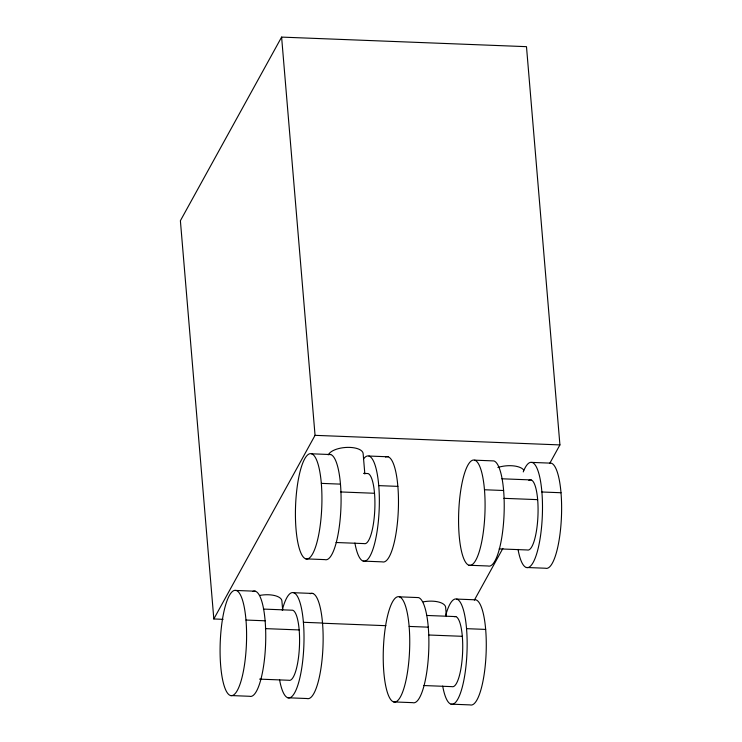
<?xml version="1.0" encoding="UTF-8"?>
<svg xmlns="http://www.w3.org/2000/svg" width="742" height="742" viewBox="0 0 742 742"><rect width="100%" height="100%" fill="white"/><g stroke="black" fill="none" stroke-linecap="round" stroke-linejoin="round"><path stroke-width="1.11" d="M549.859 463.175L559.922 444.912L526.486 46.663L281.608 37.1L180.389 220.726L213.826 618.967L223.073 619.329M213.826 618.967L315.053 435.341L281.608 37.1M474.361 600.13L502.881 548.394M315.053 435.341L559.922 444.912M311.575 453.798A52.71 13.115 -87.8 0 1 318.466 535.919A52.71 13.115 -87.8 0 1 296.039 529.287A52.71 13.115 -87.8 0 1 311.575 453.798L330.7 454.549M368.969 456.042L388.094 456.784M474.713 460.17A52.71 13.115 -87.8 0 1 481.614 542.291A52.71 13.115 -87.8 0 1 459.187 535.659A52.71 13.115 -87.8 0 1 474.713 460.17L493.847 460.921A52.71 13.115 -87.8 0 1 503.92 517.285A52.71 13.115 -87.8 0 1 488.088 565.988L468.963 565.246M532.107 462.414L551.241 463.166A52.71 13.115 -87.8 0 1 561.314 519.521A52.71 13.115 -87.8 0 1 545.481 568.233L526.347 567.482M363.506 473.377L368.004 473.554A35.143 8.746 -87.8 0 1 374.719 511.127A35.143 8.746 -87.8 0 1 364.164 543.598L336.033 542.504M501.889 478.785L531.151 479.926M321.351 483.376L340.476 484.127M378.735 485.62L397.87 486.372M484.489 489.757L503.623 490.499M541.883 491.992L561.017 492.744M340.763 491.955L374.524 493.272M503.901 498.327L537.662 499.644M499.181 548.876L527.312 549.97A35.143 8.746 -87.8 0 0 538.043 512.908A35.143 8.746 -87.8 0 0 528.851 480.464M305.815 558.865L324.95 559.616A52.71 13.115 -87.8 0 0 340.995 505.729A52.71 13.115 -87.8 0 0 328.122 454.809M363.209 561.11L382.334 561.861A52.71 13.115 -87.8 0 0 398.389 507.973A52.71 13.115 -87.8 0 0 385.506 457.053M236.234 590.465A52.71 13.115 -87.8 0 1 243.126 672.586A52.71 13.115 -87.8 0 1 220.699 665.954A52.71 13.115 -87.8 0 1 236.234 590.465L255.369 591.216M293.628 592.71L312.753 593.461M399.382 596.837A52.71 13.115 -87.8 0 1 406.273 678.958A52.71 13.115 -87.8 0 1 383.846 672.326A52.71 13.115 -87.8 0 1 399.382 596.837L418.507 597.588A52.71 13.115 -87.8 0 1 428.579 653.952A52.71 13.115 -87.8 0 1 412.747 702.655L393.622 701.913M456.766 599.082L475.9 599.833A52.71 13.115 -87.8 0 1 485.973 656.188A52.71 13.115 -87.8 0 1 470.14 704.9L451.015 704.149M263.41 609.08L292.663 610.221A35.143 8.746 -87.8 0 1 299.378 647.794A35.143 8.746 -87.8 0 1 288.833 680.266L259.57 679.125M426.548 615.452L455.811 616.593M246.01 620.052L265.135 620.794M303.404 622.288L322.529 623.039M409.148 626.424L428.282 627.166M466.542 628.669L485.676 629.411M322.408 623.215L385.933 625.692M265.423 628.622L299.184 629.939M428.57 634.994L462.331 636.311M423.84 685.543L451.971 686.638A35.143 8.746 -87.8 0 0 462.656 651.105A35.143 8.746 -87.8 0 0 454.28 616.685M230.474 695.532L249.609 696.284A52.71 13.115 -87.8 0 0 265.655 642.405A52.71 13.115 -87.8 0 0 252.781 591.476M287.868 697.777L307.002 698.528A52.71 13.115 -87.8 0 0 323.048 644.64A52.71 13.115 -87.8 0 0 310.175 593.721M446.406 616.5L445.654 607.466A17.567 7.568 -4.8 0 0 423.283 601.855M364.851 474.036L363.144 453.714A17.567 7.568 -4.8 0 0 347.59 447.38A17.567 7.568 -4.8 0 0 328.623 454.392M282.674 610.1L281.914 601.076A17.567 7.568 -4.8 0 0 259.552 595.455M282.229 610.23A52.71 13.115 -87.8 0 1 301.28 607.457A52.71 13.115 -87.8 0 1 298.349 683.558A52.71 13.115 -87.8 0 1 279.558 679.681M363.45 459.029A52.71 13.115 -87.8 0 1 378.67 484.795A52.71 13.115 -87.8 0 1 371.788 552.326A52.71 13.115 -87.8 0 1 354.899 543.014M445.645 615.572A52.71 13.115 -87.8 0 1 464.557 614.487A52.71 13.115 -87.8 0 1 461.394 690.245A52.71 13.115 -87.8 0 1 442.696 686.062M523.24 471.921A52.71 13.115 -87.8 0 1 540.862 483.181A52.71 13.115 -87.8 0 1 535.984 555.906A52.71 13.115 -87.8 0 1 518.037 549.395M497.891 467.488A17.567 7.568 -4.8 0 1 523.778 470.113"/></g></svg>
